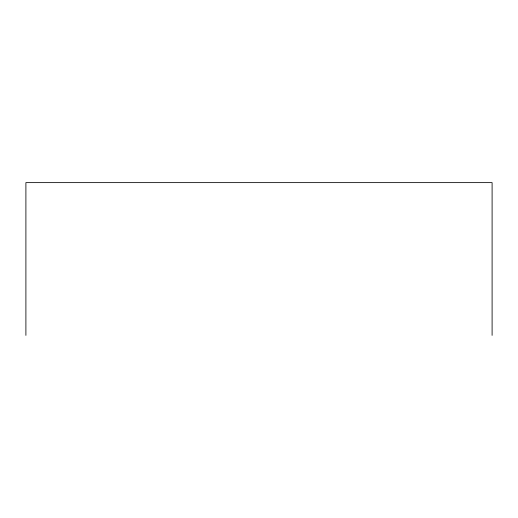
<?xml version="1.0" encoding="UTF-8"?>
<svg xmlns="http://www.w3.org/2000/svg" width="518" height="518" viewBox="0 0 518 518"><rect width="100%" height="100%" fill="white"/><g stroke="black" fill="none" stroke-linecap="round" stroke-linejoin="round"><path stroke-width="0.78" d="M492.1 335.373L492.1 182.627L25.9 182.627L25.9 335.373"/></g></svg>
